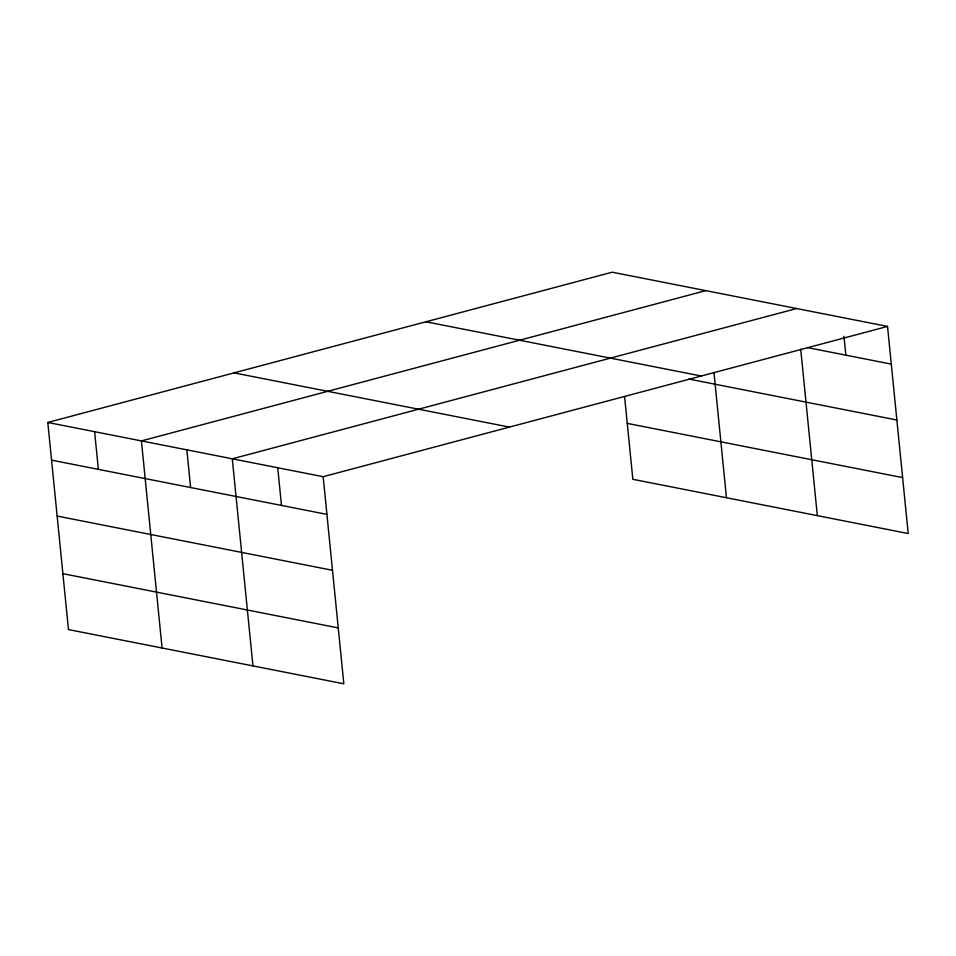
<?xml version="1.0" encoding="UTF-8"?>
<svg xmlns="http://www.w3.org/2000/svg" width="956" height="956" viewBox="0 0 956 956"><rect width="100%" height="100%" fill="white"/><g stroke="black" fill="none" stroke-linecap="round" stroke-linejoin="round"><path stroke-width="1.43" d="M47.8 422.468L323.164 476.697L343.825 683.803L68.474 629.574L47.8 422.468L612.175 272.197L887.527 326.426L908.2 533.532L632.836 479.303L624.603 396.8M705.791 290.636L141.416 440.907L162.09 648.013M796.659 308.525L232.284 458.808L252.958 665.914M323.164 476.697L887.527 326.426M807.521 347.602L891.291 364.105M425.922 321.79L701.286 376.019M688.798 379.042L896.871 420.019M627.255 423.389L902.619 477.618M234.041 372.876L509.405 427.105M51.564 460.147L326.916 514.376M57.145 516.061L332.497 570.29M62.893 573.672L338.245 627.901M843.969 336.321L845.857 355.154M800.71 349.155L817.332 515.631M713.953 372.458L726.464 497.741M277.73 467.747L281.482 505.437M186.85 449.858L190.614 487.536M94.608 431.682L98.372 469.372"/></g></svg>
